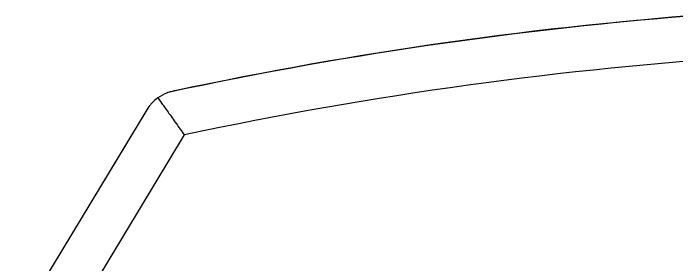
# Model space of a CAD drawing. Extents: x 7 to 135, y 1 to 99.
# Drawn here: x 55.206 to 56.537, y 49.056 to 49.56 of the extents above; entities that cross this region are included whole.
import ezdxf

# ---------------------------------------------------------------- set-up
doc = ezdxf.new("R2010")
doc.units = 0
doc.header["$MEASUREMENT"] = 0
doc.layers.add('OBJECT', color=7, linetype='CONTINUOUS')

msp = doc.modelspace()

# ---------------------------------------------------------------- linework, layer by layer
at = {"layer": 'OBJECT'}
for p, q in [((55.4717, 49.3627), (55.2058, 48.9234)), ((55.2061, 48.9233), (55.4782, 49.3726)), ((55.549, 49.3158), (55.2686, 48.8527))]:
    msp.add_line(p, q, dxfattribs=at)
for radius, start, end in [(7.9996, 94.04273, 102.10508), (8, 94.04273, 102.02022), (7.9096, 93.6366, 102.01904)]:
    msp.add_arc((57.196, 41.5795), radius, start, end, dxfattribs=at)
for points, knots in [([(55.53, 49.4041), (55.5296, 49.404), (55.5286, 49.4038), (55.527, 49.4035), (55.5237, 49.4027), (55.521, 49.402), (55.5192, 49.4015), (55.5185, 49.4013)], [0, 0, 0, 0, 0.049702, 0.113586, 0.235338, 0.682572, 1, 1, 1, 1]), ([(55.4959, 49.3902), (55.4916, 49.3866), (55.485, 49.3812), (55.4795, 49.3744), (55.4784, 49.3729), (55.4782, 49.3726)], [0, 0, 0, 0, 0.60512, 0.9106509, 1, 1, 1, 1]), ([(55.5185, 49.4013), (55.5169, 49.4008), (55.511, 49.3989), (55.5024, 49.3939), (55.4959, 49.3902)], [0, 0, 0, 0, 0.260236, 1, 1, 1, 1]), ([(55.4959, 49.3902), (55.4982, 49.387), (55.5032, 49.38), (55.5163, 49.3617), (55.5321, 49.3395), (55.5436, 49.3234), (55.5489, 49.3159), (55.549, 49.3158)], [0, 0, 0, 0, 0.221741, 0.480204, 0.758898, 0.99613, 1, 1, 1, 1]), ([(55.4782, 49.3726), (55.4777, 49.372), (55.477, 49.3709), (55.4758, 49.3692), (55.4748, 49.3675), (55.4738, 49.3661), (55.4729, 49.3646), (55.4723, 49.3636), (55.4719, 49.363), (55.4717, 49.3627)], [0, 0, 0, 0, 0.321715, 0.541323, 0.692917, 0.851482, 0.915052, 0.968167, 1, 1, 1, 1])]:
    msp.add_open_spline(points, degree=3, knots=knots, dxfattribs=at)

doc.saveas('drawing.dxf')
